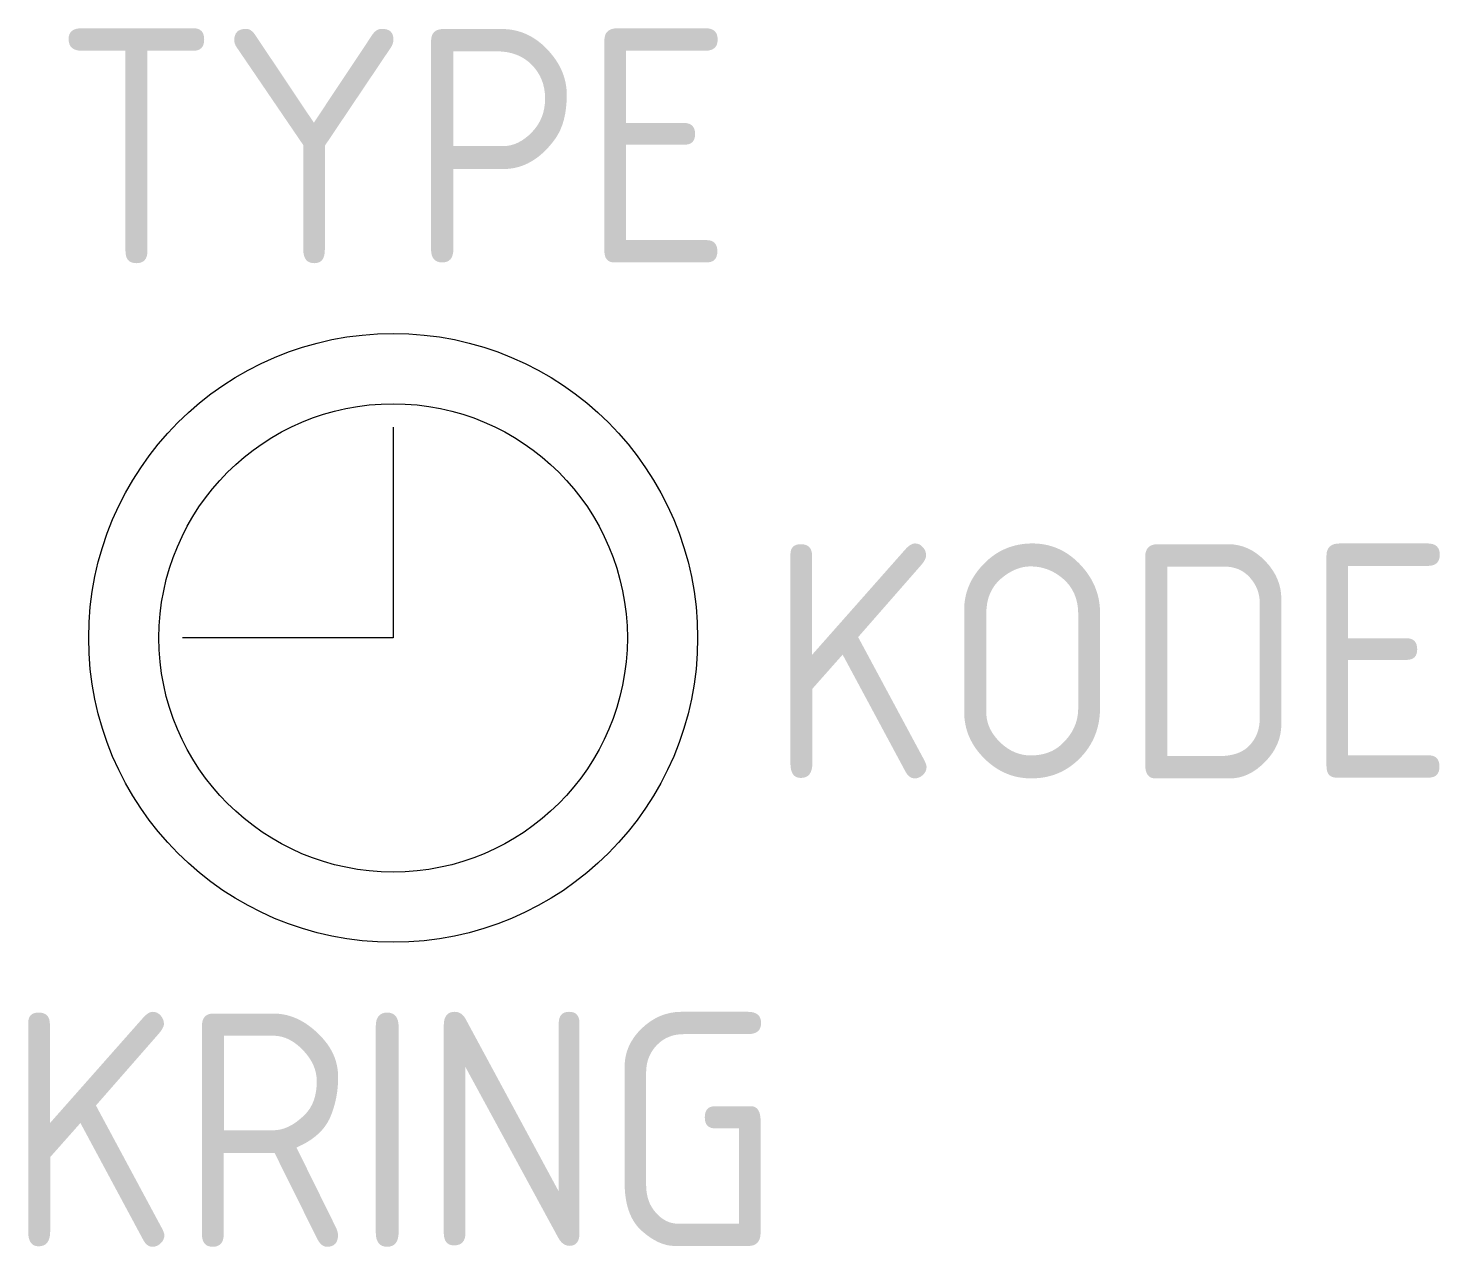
# Model space of a CAD drawing. Extents: x -3.9 to 11.2, y -6.5 to 6.5.
import ezdxf
from ezdxf.enums import TextEntityAlignment as Align

# ---------------------------------------------------------------- set-up
doc = ezdxf.new("R2010")
doc.units = 0
doc.layers.get('0').update_dxf_attribs({"linetype": 'CONTINUOUS'})
doc.styles.get("Standard").update_dxf_attribs({"font": 'iso8.shx'})

msp = doc.modelspace()

# ---------------------------------------------------------------- linework, layer by layer
at = {"linetype": 'Continuous'}
for p, q in [((0, 2.25), (0, 0)), ((0, 0), (-2.25, 0))]:
    msp.add_line(p, q, dxfattribs=at)
for radius in [3.25, 2.5]:
    msp.add_circle((0, 0), radius, dxfattribs=at)

# ---------------------------------------------------------------- texts
for tag, p in [('TYPE', (0, 4)), ('KRING', (0, -6.5))]:
    msp.add_attdef(tag, text='XXX', height=2.5).set_placement(p, align=Align.CENTER)
msp.add_attdef('KODE', (4, -1.5), 'XXX', height=2.5)
at = {"text_generation_flag": 2, "flags": 3}
msp.add_attdef('CODERING', (0, 0), 'O002A', height=0.01, dxfattribs=at)

doc.saveas('drawing.dxf')
